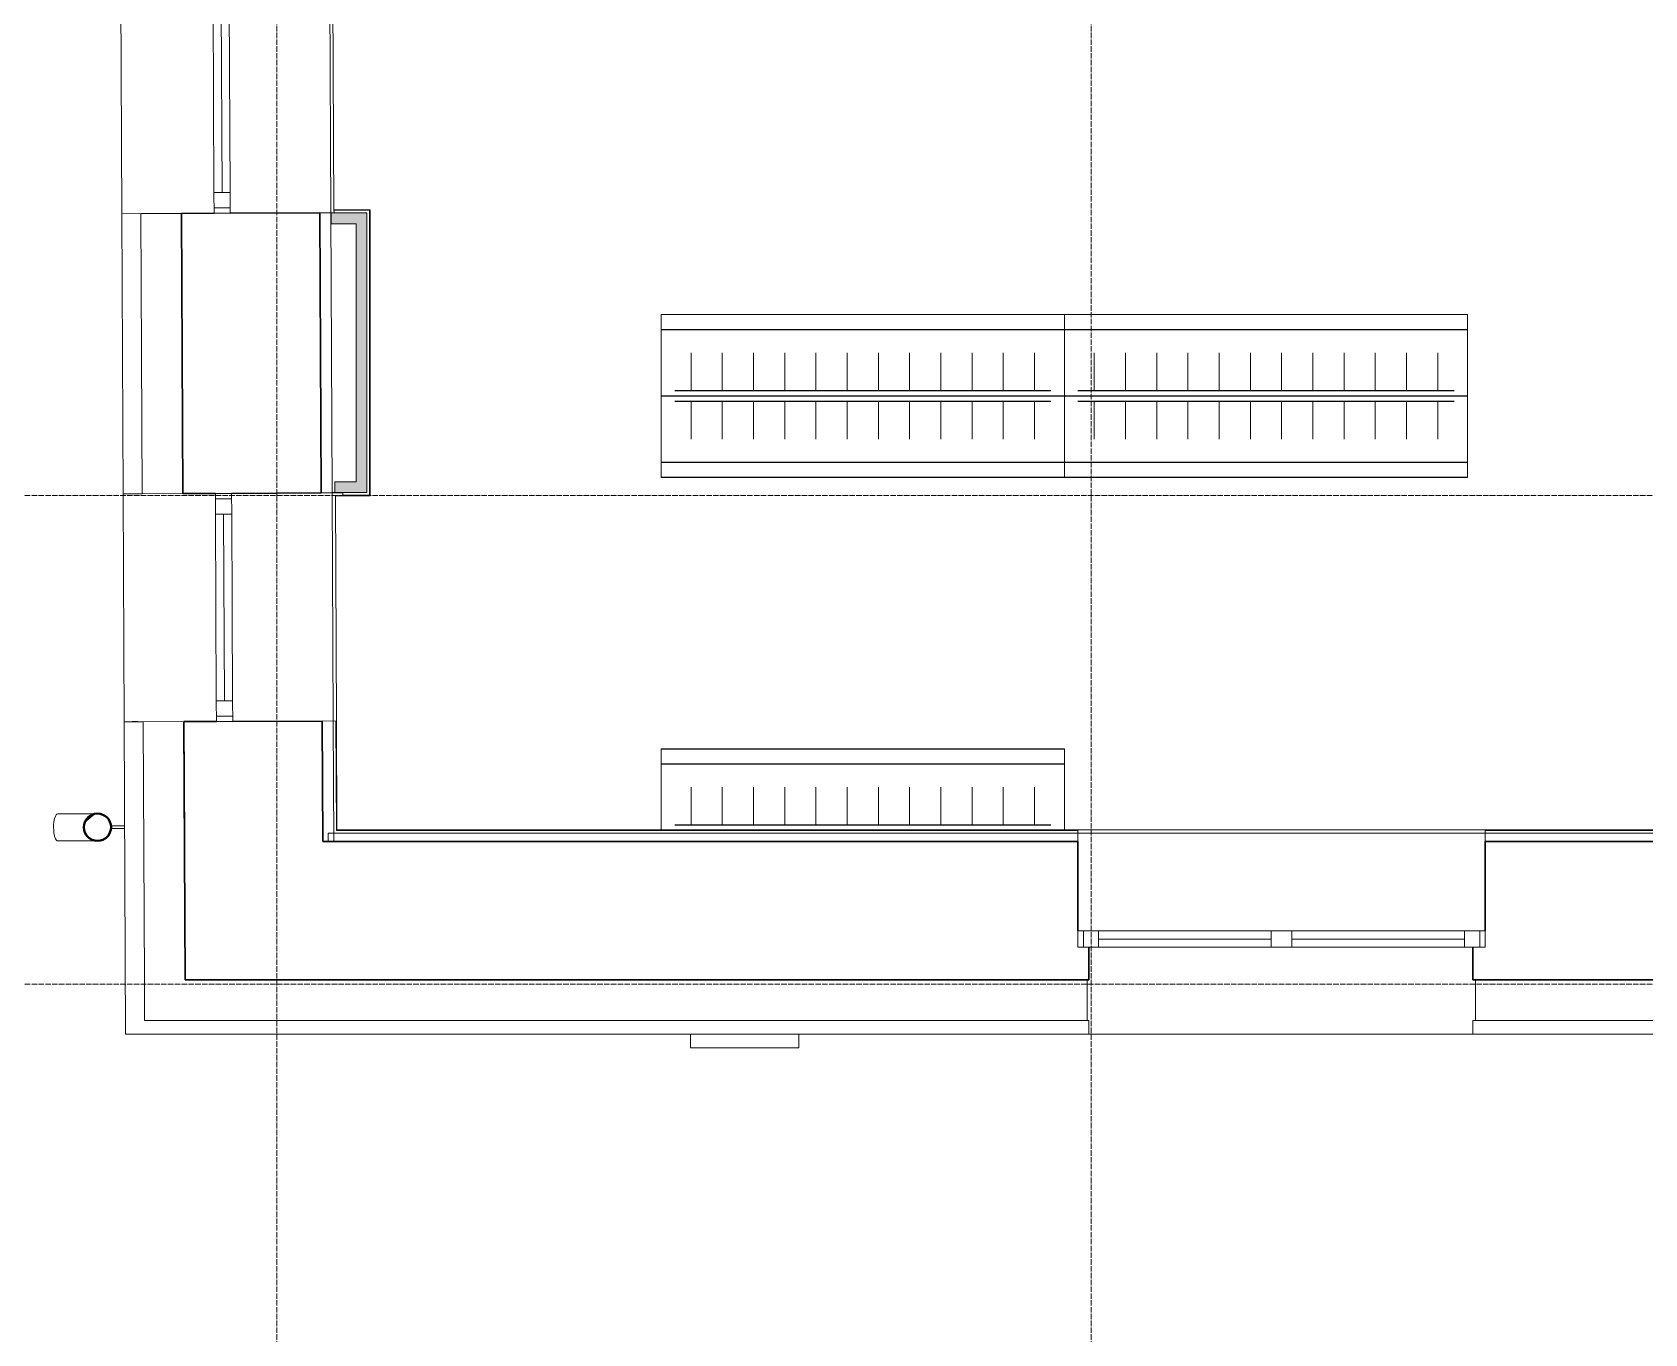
# Model space of a CAD drawing. Header units: millimetres. Extents: x -32 to 417638015, y -35 to 175284279.
# Drawn here: x 416263854 to 416269794, y 175230407 to 175235201 of the extents above; entities that cross this region are included whole.
import ezdxf

# ---------------------------------------------------------------- set-up
doc = ezdxf.new("R2010")
doc.units = ezdxf.units.MM
doc.linetypes.add('ADSK_Линия сетки', pattern=[25, 20, -2.5, 0, -2.5])
for name, color, linetype, lineweight in [('_ Окна', 7, 'Continuous', 9), ('_ЭМ_ТХобщее_слой', 7, 'Continuous', 30), ('Обобщенные модели', 7, 'Continuous', 18), ('Окна', 7, 'Continuous', 9), ('Оси', 253, 'Continuous', 9), ('Перекрытие', 7, 'Continuous', 18), ('Стены внутренние', 7, 'Continuous', 18), ('Стены наружные', 7, 'Continuous', 18), ('Стены несущие', 7, 'Continuous', 30), ('Стены отделка', 7, 'Continuous', 30), ('Стены штриховка', 7, 'Continuous', 9), ('ШТРИХОВКА', 252, 'Continuous', 15)]:
    doc.layers.add(name, color=color, linetype=linetype, lineweight=lineweight)
doc.layers.add('ЭОМ_Лотки рабочие', color=5, linetype='Continuous')

# ---------------------------------------------------------------- blocks, each defined once
blk = doc.blocks.new('ТХ 1 этаж.')
at = {"color": 252, "lineweight": 0, "true_color": 0x939598}
for p, q in [((10314.4305206469, 1095.620639295201), (8829.430520647133, 1095.620639295201)), ((8829.430520647133, 795.6206392952008), (8829.430520647133, 1095.620639295201)), ((10314.4305206469, 795.6206392952008), (10314.4305206469, 1095.620639295201)), ((10314.4305206469, 1095.620639295201), (10314.4305206469, 795.6206392952008)), ((11799.43052064667, 1095.620639295201), (10314.4305206469, 1095.620639295201)), ((10314.4305206469, 795.6206392952008), (10314.4305206469, 1095.620639295201)), ((11799.43052064667, 795.6206392952008), (11799.43052064667, 1095.620639295201)), ((11799.43052064667, 1095.620639295201), (11799.43052064667, 795.6206392952008)), ((8829.430520647133, 1039.620639295201), (10314.4305206469, 1039.620639295201)), ((10314.4305206469, 1039.620639295201), (11799.43052064667, 1039.620639295201)), ((8939.430520647147, 815.6206392952008), (8939.430520647147, 954.2430539306952)), ((9054.430520647133, 815.6206392952008), (9054.430520647133, 954.2430539306952)), ((9169.430520647133, 815.6206392952008), (9169.430520647133, 954.2430539306952)), ((9284.430520647147, 815.6206392952008), (9284.430520647147, 954.2430539306952)), ((9399.430520647147, 815.6206392952008), (9399.430520647147, 954.2430539306952)), ((9514.430520647133, 815.6206392952008), (9514.430520647133, 954.2430539306952)), ((9629.430520647147, 815.6206392952008), (9629.430520647147, 954.2430539306952)), ((9744.430520647133, 815.6206392952008), (9744.430520647133, 954.2430539306952)), ((9859.430520647133, 815.6206392952008), (9859.430520647133, 954.2430539306952)), ((9974.430520647147, 815.6206392952008), (9974.430520647147, 954.2430539306952)), ((10089.43052064713, 815.6206392952008), (10089.43052064713, 954.2430539306952)), ((10204.43052064713, 815.6206392952008), (10204.43052064713, 954.2430539306952)), ((10424.43052064691, 815.6206392952008), (10424.43052064691, 954.2430539306952)), ((10539.4305206469, 815.6206392952008), (10539.4305206469, 954.2430539306952)), ((10654.4305206469, 815.6206392952008), (10654.4305206469, 954.2430539306952)), ((10769.43052064691, 815.6206392952008), (10769.43052064691, 954.2430539306952)), ((10884.43052064691, 815.6206392952008), (10884.43052064691, 954.2430539306952)), ((10999.4305206469, 815.6206392952008), (10999.4305206469, 954.2430539306952)), ((11114.43052064691, 815.6206392952008), (11114.43052064691, 954.2430539306952)), ((11229.4305206469, 815.6206392952008), (11229.4305206469, 954.2430539306952)), ((11344.4305206469, 815.6206392952008), (11344.4305206469, 954.2430539306952)), ((11459.43052064691, 815.6206392952008), (11459.43052064691, 954.2430539306952)), ((11574.4305206469, 815.6206392952008), (11574.4305206469, 954.2430539306952)), ((11689.4305206469, 815.6206392952008), (11689.4305206469, 954.2430539306952)), ((10314.4305206469, 795.6206392952008), (8829.430520647133, 795.6206392952008)), ((10314.4305206469, 795.6206392952008), (8829.430520647133, 795.6206392952008)), ((8829.430520647133, 795.6206392952008), (10314.4305206469, 795.6206392952008)), ((8829.430520647133, 795.6206392952008), (10314.4305206469, 795.6206392952008)), ((8829.430520647133, 795.6206392952008), (8829.430520647133, 495.6206392952008)), ((8879.430520647147, 815.6206392952008), (10264.43052064713, 815.6206392952008)), ((8879.430520647147, 775.6206392952008), (10264.43052064713, 775.6206392952008)), ((8939.430520647147, 775.6206392952008), (8939.430520647147, 636.9982246597065)), ((9054.430520647133, 775.6206392952008), (9054.430520647133, 636.9982246597065)), ((9169.430520647133, 775.6206392952008), (9169.430520647133, 636.9982246597065)), ((9284.430520647147, 775.6206392952008), (9284.430520647147, 636.9982246597065)), ((9399.430520647147, 775.6206392952008), (9399.430520647147, 636.9982246597065)), ((9514.430520647133, 775.6206392952008), (9514.430520647133, 636.9982246597065)), ((9629.430520647147, 775.6206392952008), (9629.430520647147, 636.9982246597065)), ((9744.430520647133, 775.6206392952008), (9744.430520647133, 636.9982246597065)), ((9859.430520647133, 775.6206392952008), (9859.430520647133, 636.9982246597065)), ((9974.430520647147, 775.6206392952008), (9974.430520647147, 636.9982246597065)), ((10089.43052064713, 775.6206392952008), (10089.43052064713, 636.9982246597065)), ((10204.43052064713, 775.6206392952008), (10204.43052064713, 636.9982246597065)), ((10314.4305206469, 795.6206392952008), (10314.4305206469, 495.6206392952008)), ((10314.4305206469, 495.6206392952008), (10314.4305206469, 795.6206392952008)), ((11799.43052064667, 795.6206392952008), (10314.4305206469, 795.6206392952008)), ((11799.43052064667, 795.6206392952008), (10314.4305206469, 795.6206392952008)), ((10314.4305206469, 795.6206392952008), (11799.43052064667, 795.6206392952008)), ((10314.4305206469, 795.6206392952008), (11799.43052064667, 795.6206392952008)), ((10314.4305206469, 795.6206392952008), (10314.4305206469, 495.6206392952008)), ((10364.43052064691, 815.6206392952008), (11749.4305206469, 815.6206392952008)), ((10364.43052064691, 775.6206392952008), (11749.4305206469, 775.6206392952008)), ((10424.43052064691, 775.6206392952008), (10424.43052064691, 636.9982246597065)), ((10539.4305206469, 775.6206392952008), (10539.4305206469, 636.9982246597065)), ((10654.4305206469, 775.6206392952008), (10654.4305206469, 636.9982246597065)), ((10769.43052064691, 775.6206392952008), (10769.43052064691, 636.9982246597065)), ((10884.43052064691, 775.6206392952008), (10884.43052064691, 636.9982246597065)), ((10999.4305206469, 775.6206392952008), (10999.4305206469, 636.9982246597065)), ((11114.43052064691, 775.6206392952008), (11114.43052064691, 636.9982246597065)), ((11229.4305206469, 775.6206392952008), (11229.4305206469, 636.9982246597065)), ((11344.4305206469, 775.6206392952008), (11344.4305206469, 636.9982246597065)), ((11459.43052064691, 775.6206392952008), (11459.43052064691, 636.9982246597065)), ((11574.4305206469, 775.6206392952008), (11574.4305206469, 636.9982246597065)), ((11689.4305206469, 775.6206392952008), (11689.4305206469, 636.9982246597065)), ((11799.43052064667, 795.6206392952008), (11799.43052064667, 495.6206392952008)), ((11799.43052064667, 495.6206392952008), (11799.43052064667, 795.6206392952008)), ((8829.430520647133, 551.6206392952008), (10314.4305206469, 551.6206392952008)), ((10314.4305206469, 551.6206392952008), (11799.43052064667, 551.6206392952008)), ((10314.4305206469, 495.6206392952008), (8829.430520647133, 495.6206392952008)), ((11799.43052064667, 495.6206392952008), (10314.4305206469, 495.6206392952008)), ((10314.4305206469, -504.3793607047992), (8829.430520647133, -504.3793607047992)), ((8829.430520647133, -804.3793607047992), (8829.430520647118, -504.3793607047992)), ((10314.4305206469, -804.3793607047992), (10314.4305206469, -504.3793607047992)), ((10314.4305206469, -504.3793607047992), (10314.4305206469, -804.3793607047992)), ((8829.430520647133, -560.3793607047992), (10314.4305206469, -560.3793607047992)), ((8939.430520647147, -784.3793607047992), (8939.430520647147, -645.7569460693048)), ((9054.430520647133, -784.3793607047992), (9054.430520647133, -645.7569460693048)), ((9169.430520647133, -784.3793607047992), (9169.430520647133, -645.7569460693048)), ((9284.430520647147, -784.3793607047992), (9284.430520647147, -645.7569460693048)), ((9399.430520647147, -784.3793607047992), (9399.430520647147, -645.7569460693048)), ((9514.430520647133, -784.3793607047992), (9514.430520647133, -645.7569460693048)), ((9629.430520647147, -784.3793607047992), (9629.430520647147, -645.7569460693048)), ((9744.430520647133, -784.3793607047992), (9744.430520647133, -645.7569460693048)), ((9859.430520647133, -784.3793607047992), (9859.430520647133, -645.7569460693048)), ((9974.430520647147, -784.3793607047992), (9974.430520647147, -645.7569460693048)), ((10089.43052064713, -784.3793607047992), (10089.43052064713, -645.7569460693048)), ((10204.43052064713, -784.3793607047992), (10204.43052064713, -645.7569460693048)), ((10314.4305206469, -804.3793607047992), (8829.430520647133, -804.3793607047992)), ((10314.4305206469, -804.3793607047992), (8829.430520647133, -804.3793607047992)), ((8829.430520647133, -804.3793607047992), (10314.4305206469, -804.3793607047992)), ((8829.430520647133, -804.3793607047992), (10314.4305206469, -804.3793607047992)), ((8879.430520647147, -784.3793607047992), (10264.43052064713, -784.3793607047992))]:
    blk.add_line(p, q, dxfattribs=at)
blk = doc.blocks.new('1 этаж')
at = {"layer": 'Обобщенные модели', "lineweight": 9}
h = blk.add_hatch(dxfattribs=at)
h.set_pattern_fill('FP_14', color=8, scale=0.9999999999999999, angle=90.27247415019644, style=0, pattern_type=2)
h.set_pattern_definition([(45.00047415019643, (557.2009701459364, 188.9013740389989), (-106.0668949217743, 106.0651394269261), [])])
h.paths.add_polyline_path([(-114.5193516988312, 713.2735062018535), (-89.9420461207909, 714.5128665588477), (-72.2652072466251, 723.1293809636338), (-58.47414502591997, 740.5925497285434), (-53.62581227036691, 762.3100387633393), (-58.68048074289237, 783.9804330173438), (-72.63701136151676, 801.3116451382934), (-94.33509992309016, 810.863388219548), (-114.9829838465966, 810.7651950002706), (-134.9852865232691, 801.015141250957), (-149.2304341703899, 781.5179546567126), (-153.6246814996762, 761.8344834511468), (-147.7790944704096, 739.1819269644166), (-134.6134824084961, 722.8328770762015), (-114.7417911545603, 713.3793272142173)])
at = {"layer": 'Стены внутренние'}
for points in [[(848.7930730273365, 2984.705873343424), (888.7930730273656, 2984.705873343424), (888.7930730273656, 3024.705873343371), (757.0810545442218, 3024.294726603915), (757.0810545442218, 2984.705873343424), (760.5284208180383, 2984.705873343424)], [(888.7458478845947, 1994.732341610503), (888.7930730273656, 1995.106594547009), (888.7930730273656, 2984.705873343424), (848.7930730273365, 2984.705873343424), (848.7930730273365, 1994.732341610503)], [(770.0958752727893, 1994.732341610503), (848.7930730273365, 1995.106594547009), (848.7930730273365, 2034.732341610634), (770.0958752727893, 2034.732341610634), (770.0958752727893, 1995.106594547009)]]:
    blk.add_hatch(color=8, dxfattribs=at).paths.add_polyline_path(points)
at = {"layer": '_ Окна', "color": 8}
for p, q in [((355.2637910408055, 3099.581856786349), (351.9919704924495, 3787.574077084151)), ((385.5297627844676, 3043.725156611602), (325.5304412468682, 3043.439823424245)), ((390.6277157319099, 1971.737278473168), (330.6283941943105, 1971.451945285812)), ((364.1661864863389, 1227.603024813262), (360.8943659379828, 1915.595245111064)), ((394.4321582300009, 1171.746324638515), (334.4328366924016, 1171.460991451158)), ((3527.765926476751, 379.999999999923), (3527.765926476751, 319.9999999999227)), ((4987.76592647675, 379.9999999999228), (4987.76592647675, 319.9999999999226)), ((4219.765926476753, 349.999999999928), (3583.765926476753, 349.9999999999302)), ((4931.765926476753, 349.9999999999256), (4295.765926476753, 349.9999999999278))]:
    blk.add_line(p, q, dxfattribs=at)
at = {"layer": '_ Окна', "color": 8, "lineweight": 18}
for p, q in [((325.2641302720019, 3099.439190192671), (385.2634518096012, 3099.724523380028)), ((325.6255523093205, 3023.44004957838), (325.2641302720019, 3099.439190192671)), ((385.2634518096012, 3099.724523380028), (385.6248738469198, 3023.725382765737)), ((385.6248738469198, 3023.725382765737), (325.6255523093205, 3023.44004957838)), ((390.5326046694576, 1991.737052319035), (330.5332831318582, 1991.451719131678)), ((330.5332831318582, 1991.451719131678), (330.8947051691769, 1915.452578517386)), ((390.8940267067762, 1915.737911704743), (390.5326046694576, 1991.737052319035)), ((330.8947051691769, 1915.452578517386), (390.8940267067762, 1915.737911704743)), ((334.1665257175352, 1227.460358219584), (394.1658472551345, 1227.745691406941)), ((334.5279477548538, 1151.461217605293), (334.1665257175352, 1227.460358219584)), ((394.1658472551345, 1227.745691406941), (394.5272692924531, 1151.74655079265)), ((394.5272692924531, 1151.74655079265), (334.5279477548538, 1151.461217605293)), ((3583.765926476751, 379.999999999923), (3507.765926476751, 379.999999999923)), ((3507.765926476751, 379.999999999923), (3507.765926476751, 319.9999999999227)), ((3583.765926476751, 319.9999999999227), (3583.765926476751, 379.999999999923)), ((4219.765926476752, 319.9999999999226), (4219.765926476752, 379.9999999999229)), ((4219.765926476752, 379.9999999999229), (4295.765926476752, 379.9999999999229)), ((4295.765926476752, 379.9999999999229), (4295.765926476752, 319.9999999999226)), ((4931.76592647675, 319.9999999999226), (4931.76592647675, 379.9999999999228)), ((4931.76592647675, 379.9999999999228), (5007.76592647675, 379.9999999999228)), ((5007.76592647675, 379.9999999999228), (5007.76592647675, 319.9999999999226)), ((3507.765926476751, 319.9999999999227), (3583.765926476751, 319.9999999999227)), ((4295.765926476752, 319.9999999999226), (4219.765926476752, 319.9999999999226)), ((5007.76592647675, 319.9999999999226), (4931.76592647675, 319.9999999999226))]:
    blk.add_line(p, q, dxfattribs=at)
at = {"layer": 'Обобщенные модели', "color": 8}
for p, q in [((-207.5093033697984, 811.5787947635077), (-250.0129597165541, 811.3766640822107)), ((-3.650155421122648, 767.547759881084), (-52.79081711859243, 767.3140662113615)), ((-52.74326158737273, 757.3141792884305), (-3.60259988989646, 757.5478729581531)), ((-249.537404404292, 711.3777948528844), (-207.0337480575363, 711.5799255341815))]:
    blk.add_line(p, q, dxfattribs=at)
at = {"layer": 'Обобщенные модели', "color": 8, "flags": 128}
for points in [[(-207.5093033697984, 811.5787947635077), (-201.8416270251865, 811.6057480042343), (-196.2571711058051, 811.6323054813154), (-190.7648695498399, 811.6584247084875), (-185.3735088681474, 811.6840639005329), (-180.0917140877329, 811.7091820402138), (-174.9279349535112, 811.7337389438911), (-169.8904324105547, 811.7576953257226), (-164.9872653883221, 811.7810128606336), (-160.2262779080921, 811.8036542455428), (-155.6150865342179, 811.8255832590468), (-151.161068189222, 811.8467648194104), (-146.8713483523203, 811.867165040647), (-142.752789660158, 811.8867512867804), (-138.8119809280628, 811.905492223969), (-135.0552266093492, 811.9233578707197), (-131.488536709528, 811.940319645809), (-128.1176171715833, 811.9563504140064), (-124.9478607476816, 811.9714245295283), (-121.9843383719327, 811.9855178769797), (-119.2317910479458, 811.9986079100197), (-116.8797469147382, 812.0097933073145)], [(-116.4041916025217, 712.010924077988), (-117.6745581897197, 712.0048827138747), (-120.3380391376179, 711.9922162455158), (-123.2143680778115, 711.978537555768), (-126.2989434975798, 711.9638685276254), (-129.586830734255, 711.9482326283954), (-133.0727698696397, 711.9316548722072), (-136.7511841447417, 711.9141617799082), (-140.6161888814159, 711.8957813367231), (-144.6616008965636, 711.8765429474402), (-148.8809483939405, 711.856477389378), (-153.267481317631, 711.8356167631495), (-157.8141821506997, 711.8139944413062), (-162.5137771417257, 711.7916450149423), (-167.3587479412466, 711.7686042383979), (-172.3413436295268, 711.7449089719746), (-177.45359311636, 711.720597123044), (-182.687317893121, 711.695707585404), (-188.034145116637, 711.6702801769794), (-193.4855210039487, 711.6443555762081), (-199.0327245165299, 711.6179752569212), (-204.6668813120989, 711.5911814220019), (-207.0337480575363, 711.5799255341815)]]:
    blk.add_lwpolyline(points, dxfattribs=at)
at = {"layer": 'Обобщенные модели', "color": 8}
for radius, start, end in [(52.00000000000002, 0.2724741501989101, 180.2724741501989), (52.00000000000003, 180.2724741501989, 0.2724741501989101)]:
    blk.add_arc((-103.6252468848398, 762.0722611073512), radius, start, end, dxfattribs=at)
at = {"layer": 'Обобщенные модели', "color": 8, "lineweight": 40}
for radius, start, end in [(49.99999999999997, 0.2724741501989101, 180.2724741501989), (49.99999999999995, 180.2724741501989, 0.2724741501923964)]:
    blk.add_arc((-103.6252468848758, 762.0722611073443), radius, start, end, dxfattribs=at)
at = {"layer": 'Обобщенные модели', "color": 8}
for major_axis, ratio, start_param, end_param in [((0.2377776561309632, -49.99943461466582), 0.3090169943749482, 3.141592653589792, 4.712388980384689), ((0.2377776561308856, -49.99943461466585), 0.3090169943749481, 4.712388980384695, 6.283185307179597)]:
    blk.add_ellipse((-249.7751820604248, 761.3772294675426), major_axis=major_axis, ratio=ratio, start_param=start_param, end_param=end_param, dxfattribs=at)
at = {"layer": 'Окна', "color": 8}
for p, q in [((325.2641302720061, 3099.439190192671), (321.9923097236501, 3787.431410490473)), ((381.9916312613121, 3787.71674367783), (385.2634518096681, 3099.724523380028)), ((325.2641302720019, 3099.439190192671), (325.6255523093205, 3023.44004957838)), ((385.6248738469198, 3023.725382765737), (385.2634518096012, 3099.724523380028)), ((325.6255523093205, 3023.44004957838), (385.6248738469198, 3023.725382765737)), ((390.5326046694576, 1991.737052319035), (330.5332831318582, 1991.451719131678)), ((330.5332831318582, 1991.451719131678), (330.8947051691769, 1915.452578517386)), ((390.8940267067762, 1915.737911704743), (390.5326046694576, 1991.737052319035)), ((334.1665257175395, 1227.460358219584), (330.8947051691835, 1915.452578517386)), ((390.8940267068455, 1915.737911704743), (394.1658472552015, 1227.745691406941)), ((334.1665257175352, 1227.460358219584), (334.5279477548538, 1151.461217605293)), ((394.5272692924531, 1151.74655079265), (394.1658472551345, 1227.745691406941)), ((334.5279477548538, 1151.461217605293), (394.5272692924531, 1151.74655079265)), ((3583.765926476751, 379.999999999923), (3507.765926476751, 379.999999999923)), ((3507.765926476751, 379.999999999923), (3507.765926476751, 319.9999999999227)), ((3583.765926476753, 379.9999999999933), (4219.765926476753, 379.9999999999912)), ((4295.765926476752, 379.9999999999229), (4219.765926476752, 379.9999999999229)), ((4295.765926476753, 379.9999999999909), (4931.765926476753, 379.9999999999888)), ((5007.76592647675, 379.9999999999228), (4931.76592647675, 379.9999999999228)), ((5007.76592647675, 319.9999999999226), (5007.76592647675, 379.9999999999228)), ((3507.765926476751, 319.9999999999227), (3583.765926476751, 319.9999999999227)), ((4219.765926476753, 319.9999999999281), (3583.765926476753, 319.9999999999303)), ((4219.765926476752, 319.9999999999226), (4295.765926476752, 319.9999999999226)), ((4931.765926476752, 319.9999999999258), (4295.765926476753, 319.9999999999279)), ((4931.76592647675, 319.9999999999226), (5007.76592647675, 319.9999999999226))]:
    blk.add_line(p, q, dxfattribs=at)
at = {"layer": 'Оси', "color": 8, "linetype": 'ADSK_Линия сетки'}
for p, q in [((556.7659264766962, -4162.595295516289), (556.7659264767744, 44411.90026894405)), ((3556.765926476695, -4162.595295516295), (3556.765926476774, 44411.90026894404)), ((-9557.527964694436, 1983.901810291967), (56672.20057343817, 1983.901810291753)), ((-9557.527964694442, 183.9018102919645), (56562.05345144979, 183.9018102917507))]:
    blk.add_line(p, q, dxfattribs=at)
at = {"layer": 'Перекрытие', "color": 8}
blk.add_line((755.6254455486196, 3024.484948728812), (757.0810545441927, 3024.491871032991), dxfattribs=at)
at = {"layer": 'Стены внутренние', "color": 8}
for p, q in [((751.626025372505, 3865.475438947487), (755.6206899954705, 3025.484937421103)), ((760.5284208180092, 1993.496606974399), (764.5230854410038, 1153.506105448016)), ((3507.765926476743, 739.9999999999582), (5007.765926476743, 739.9999999999527))]:
    blk.add_line(p, q, dxfattribs=at)
at = {"layer": 'Стены наружные', "color": 8}
for p, q in [((-14.37060307030333, 3021.823161516693), (-18.36526769329794, 3861.813663043076)), ((763.6258896799991, 3865.532505584961), (767.5674633292365, 3036.705873343406)), ((767.6205543029937, 3025.542004058576), (765.6205769184453, 3025.53249295233)), ((-5.468207624770002, 1149.844329543605), (-9.462872247764608, 1989.834831069986)), ((800.5800637460197, 1982.732341610505), (772.5797471266415, 1982.732341610505)), ((772.5797471266415, 1982.732341610506), (776.522949748527, 1153.563172085487)), ((24.52647143704235, 1151.08209589203), (44.52624528290471, 1151.177206954482)), ((3507.765926476743, 751.9999999999582), (5007.765926476743, 751.9999999999527)), ((4962.765926476743, -3.637978807091713e-11), (3547.765926476743, -2.546585164964199e-11))]:
    blk.add_line(p, q, dxfattribs=at)
at = {"layer": 'Стены несущие', "color": 8}
for p, q in [((325.6255523093278, 3023.440049578348), (205.6269092341827, 3022.869383203652)), ((205.6269092341827, 3022.869383203652), (210.5346400566923, 1990.881052756955)), ((210.5346400570415, 1990.881052756955), (205.6269092344737, 3022.869383203652)), ((715.6211423037457, 3025.294715296212), (385.624873846944, 3023.725382765711)), ((715.6211423037457, 3025.294715296212), (720.5288731262553, 1993.306384849513)), ((210.5346400566923, 1990.881052756955), (330.5332831318665, 1991.451719131674)), ((390.5326046694536, 1991.737052319033), (720.5288731262553, 1993.306384849513)), ((334.5279477548611, 1151.461217605296), (214.529304679716, 1150.890551230576)), ((214.529304679716, 1150.890551230576), (219.0513663440361, 199.9999999999545)), ((216.6260068264673, 709.9999999999418), (214.5293046799779, 1150.890551230576)), ((724.5235377492791, 1153.315883323134), (394.5272692924773, 1151.746550792655)), ((726.6317738218349, 709.9999999999418), (724.5235377492791, 1153.315883323134)), ((726.6317738218349, 709.9999999999418), (3507.765926476743, 709.9999999999418)), ((3507.765926476743, 379.9999999999272), (3507.765926476743, 709.9999999999418)), ((5007.765926476743, 709.9999999999418), (5007.765926476743, 379.9999999999272)), ((7695.334963374742, 709.9999999999418), (5007.765926476743, 709.9999999999418)), ((3547.765926476714, 199.9999999999545), (3547.765926476714, 319.9999999999272)), ((4962.765926476743, 319.9999999999272), (4962.765926476743, 199.9999999999545)), ((3547.765926476714, 199.9999999999545), (219.0513663440361, 199.9999999999545)), ((8205.3349633748, 199.9999999999545), (4962.765926476743, 199.9999999999545))]:
    blk.add_line(p, q, dxfattribs=at)
at = {"layer": 'Стены отделка', "color": 8, "lineweight": 9}
for p, q in [((898.7930730273656, 3036.705873343404), (767.5674633292074, 3036.705873343404)), ((767.5674633292074, 3036.705873343404), (767.6205543029355, 3025.542004058578)), ((900.7930730273947, 1984.732341610541), (900.7930730273947, 3034.70587334337)), ((55.62860539020039, 3022.156050235249), (-14.37060307033244, 3021.823161516711)), ((-14.37060307033244, 3021.823161516711), (-9.462872247735504, 1989.834831070013)), ((205.6269092341827, 3022.869383203652), (55.62860539049143, 3022.156050235249)), ((765.6205769184453, 3025.53249295233), (715.6211423037457, 3025.294715296212)), ((755.6206899955287, 3025.484937421108), (760.5225441498915, 1994.732341610503)), ((755.6243949180061, 3024.705873343406), (888.7930730273947, 3024.705873343406)), ((757.0810545442218, 3024.705873343406), (757.0810545442218, 2984.705873343415)), ((757.0810545442218, 2984.705873343415), (848.7930730273365, 2984.705873343415)), ((848.7930730273365, 2984.705873343415), (848.7930730273365, 2034.732341610634)), ((888.7930730273947, 1994.732341610503), (888.7930730273947, 3024.705873343406)), ((848.7930730273365, 2034.732341610565), (770.0958752727893, 2034.732341610565)), ((770.0958752727893, 2034.732341610565), (770.0958752727893, 1994.732341610503)), ((-9.462872247735504, 1989.834831070013), (60.53633621271001, 1990.167719788551)), ((60.53633621300105, 1990.167719788551), (210.5346400566923, 1990.881052756955)), ((720.5288731262553, 1993.306384849513), (800.5279685097921, 1993.68682909931)), ((888.7930730273947, 1994.732341610503), (760.5225441498915, 1994.732341610503)), ((760.5225441498915, 1994.732341610503), (760.5284208180383, 1993.496606974411)), ((800.5279685097921, 1993.68682909931), (800.5800637459906, 1982.732341610506)), ((800.5800637459906, 1982.732341610506), (898.7930730273656, 1982.732341610506)), ((64.53100083573372, 1150.177218262172), (-5.468207624740899, 1149.844329543635)), ((-5.468207624740899, 1149.844329543635), (0, 0)), ((214.529304679716, 1150.890551230576), (64.53100083599566, 1150.177218262172)), ((776.522949748527, 1153.563172085502), (724.5235377492791, 1153.315883323134)), ((764.5230854410329, 1153.506105448032), (766.6328302808397, 709.872961409581)), ((778.4326263395487, 751.9999999999673), (776.522949748527, 1153.563172085502)), ((746.6319999785337, 739.9999999999709), (746.6319999785337, 709.9999999999418)), ((746.6319999785337, 739.9999999999709), (3507.765926476743, 739.9999999999709)), ((3507.765926476743, 751.9999999999673), (778.4326263395487, 751.9999999999673)), ((3507.765926476743, 709.9999999999418), (3507.765926476743, 751.9999999999673)), ((5007.765926476743, 751.9999999999673), (5007.765926476743, 709.9999999999418)), ((5696.604471725295, 751.9999999999673), (5007.765926476743, 751.9999999999673)), ((5007.765926476743, 739.9999999999709), (7695.334963374742, 739.9999999999709)), ((219.051366344298, 199.9999999999545), (216.6260068264673, 709.9999999999418)), ((726.6317738218931, 709.9999999999418), (726.6332825890859, 709.6827392846826)), ((726.6332825890859, 709.6827392846826), (766.6328302808397, 709.872961409581)), ((69.76301120352582, 50.00000000002365), (69.04967016889714, 199.9999999999545)), ((69.04967016915907, 199.9999999999545), (69.76301120378776, 49.99999999995453)), ((3541.765926476772, 49.99999999995453), (3541.765926476772, 199.9999999999545)), ((4971.765926476743, 199.9999999999545), (4971.765926476743, 49.99999999995453)), ((0, 0), (3547.765926476714, 0)), ((2080.245829978812, 0), (2080.245829978812, -50.00000000002365)), ((2480.24582997887, -50.00000000002365), (2480.24582997887, 0)), ((3547.765926476714, 49.99999999995453), (3541.765926476772, 49.99999999995453)), ((3547.765926476714, 0), (3547.765926476714, 49.99999999995453)), ((4971.765926476743, 49.99999999995453), (4962.765926476743, 49.99999999995453)), ((4962.765926476743, 49.99999999995453), (4962.765926476743, -6.912159733474255e-11)), ((2080.245829978812, -50.00000000002365), (2480.24582997887, -50.00000000002365)), ((4962.765926476743, -6.912159733474255e-11), (8405.334963374742, -6.912159733474255e-11))]:
    blk.add_line(p, q, dxfattribs=at)
at = {"layer": 'Стены штриховка', "color": 8}
for p, q in [((767.5769745429861, 3034.70587334337), (900.7930730273947, 3034.70587334337)), ((898.7930730273656, 1982.732341610506), (898.7930730273656, 3036.705873343404)), ((900.7930730273947, 3036.705873343404), (898.7930730273656, 3036.705873343404)), ((900.7930730273947, 3034.70587334337), (900.7930730273947, 3036.705873343404)), ((60.53633621271001, 1990.167719788551), (55.62860539020039, 3022.156050235249)), ((55.62860539049143, 3022.156050235249), (60.53633621300105, 1990.167719788551)), ((800.5705525322119, 1984.732341610541), (900.7930730273947, 1984.732341610541)), ((898.7930730273656, 1982.732341610506), (900.7930730273947, 1982.732341610506)), ((900.7930730273947, 1982.732341610506), (900.7930730273947, 1984.732341610541)), ((69.04967016889714, 199.9999999999545), (64.53100083573372, 1150.177218262172)), ((64.53100083599566, 1150.177218262172), (69.04967016915907, 199.9999999999545)), ((776.4421149377013, 750.0000000000018), (774.5229723639495, 1153.553660979222)), ((3507.765926476743, 749.9999999999327), (776.4421149377013, 749.9999999999327)), ((5698.604471725383, 749.9999999999327), (5007.765926476743, 749.9999999999327)), ((3541.765926476772, 49.99999999995453), (69.76301120352582, 50.00000000002365)), ((4971.765926476743, 49.99999999995453), (8205.3349633748, 49.99999999995453))]:
    blk.add_line(p, q, dxfattribs=at)
at = {"layer": 'ЭОМ_Лотки рабочие'}
blk.add_blockref('ТХ 1 этаж.', (-6856.491728035588, 1554.379405807718), dxfattribs=at)
blk = doc.blocks.new('_ЭМ_ТХ2_1этаж')
at = {"color": 252, "lineweight": 0, "true_color": 0x939598}
for p, q in [((121462.3214001701, -68097.89062966598), (119977.3214001704, -68097.89062966598)), ((119977.3214001704, -68397.89062966598), (119977.3214001704, -68097.89062966598)), ((121462.3214001701, -68397.89062966598), (121462.3214001701, -68097.89062966598)), ((121462.3214001701, -68097.89062966598), (121462.3214001701, -68397.89062966598)), ((122947.3214001699, -68097.89062966597), (121462.3214001701, -68097.89062966597)), ((121462.3214001701, -68397.89062966597), (121462.3214001701, -68097.89062966597)), ((122947.3214001699, -68397.89062966597), (122947.3214001699, -68097.89062966597)), ((122947.3214001699, -68097.89062966597), (122947.3214001699, -68397.89062966597)), ((119977.3214001704, -68153.89062966598), (121462.3214001701, -68153.89062966598)), ((121462.3214001701, -68153.89062966597), (122947.3214001699, -68153.89062966597)), ((120087.3214001704, -68377.89062966598), (120087.3214001704, -68239.26821503049)), ((120202.3214001704, -68377.89062966598), (120202.3214001704, -68239.26821503049)), ((120317.3214001704, -68377.89062966598), (120317.3214001704, -68239.26821503049)), ((120432.3214001704, -68377.89062966598), (120432.3214001704, -68239.26821503049)), ((120547.3214001704, -68377.89062966598), (120547.3214001704, -68239.26821503049)), ((120662.3214001704, -68377.89062966598), (120662.3214001704, -68239.26821503049)), ((120777.3214001704, -68377.89062966598), (120777.3214001704, -68239.26821503049)), ((120892.3214001704, -68377.89062966598), (120892.3214001704, -68239.26821503049)), ((121007.3214001704, -68377.89062966598), (121007.3214001704, -68239.26821503049)), ((121122.3214001704, -68377.89062966598), (121122.3214001704, -68239.26821503049)), ((121237.3214001704, -68377.89062966598), (121237.3214001704, -68239.26821503049)), ((121352.3214001704, -68377.89062966598), (121352.3214001704, -68239.26821503049)), ((121572.3214001702, -68377.89062966597), (121572.3214001702, -68239.26821503048)), ((121687.3214001701, -68377.89062966597), (121687.3214001701, -68239.26821503048)), ((121802.3214001701, -68377.89062966597), (121802.3214001701, -68239.26821503048)), ((121917.3214001702, -68377.89062966597), (121917.3214001702, -68239.26821503048)), ((122032.3214001702, -68377.89062966597), (122032.3214001702, -68239.26821503048)), ((122147.3214001701, -68377.89062966597), (122147.3214001701, -68239.26821503048)), ((122262.3214001702, -68377.89062966597), (122262.3214001702, -68239.26821503048)), ((122377.3214001701, -68377.89062966597), (122377.3214001701, -68239.26821503048)), ((122492.3214001701, -68377.89062966597), (122492.3214001701, -68239.26821503048)), ((122607.3214001702, -68377.89062966597), (122607.3214001702, -68239.26821503048)), ((122722.3214001701, -68377.89062966597), (122722.3214001701, -68239.26821503048)), ((122837.3214001701, -68377.89062966597), (122837.3214001701, -68239.26821503048)), ((121462.3214001701, -68397.89062966598), (119977.3214001704, -68397.89062966598)), ((121462.3214001701, -68397.89062966598), (119977.3214001704, -68397.89062966598)), ((119977.3214001704, -68397.89062966598), (121462.3214001701, -68397.89062966598)), ((119977.3214001704, -68397.89062966598), (121462.3214001701, -68397.89062966598)), ((119977.3214001704, -68397.89062966598), (119977.3214001704, -68697.89062966598)), ((120027.3214001704, -68377.89062966598), (121412.3214001704, -68377.89062966598)), ((120027.3214001704, -68417.89062966598), (121412.3214001704, -68417.89062966598)), ((120087.3214001704, -68417.89062966598), (120087.3214001704, -68556.51304430148)), ((120202.3214001704, -68417.89062966598), (120202.3214001704, -68556.51304430148)), ((120317.3214001704, -68417.89062966598), (120317.3214001704, -68556.51304430148)), ((120432.3214001704, -68417.89062966598), (120432.3214001704, -68556.51304430148)), ((120547.3214001704, -68417.89062966598), (120547.3214001704, -68556.51304430148)), ((120662.3214001704, -68417.89062966598), (120662.3214001704, -68556.51304430148)), ((120777.3214001704, -68417.89062966598), (120777.3214001704, -68556.51304430148)), ((120892.3214001704, -68417.89062966598), (120892.3214001704, -68556.51304430148)), ((121007.3214001704, -68417.89062966598), (121007.3214001704, -68556.51304430148)), ((121122.3214001704, -68417.89062966598), (121122.3214001704, -68556.51304430148)), ((121237.3214001704, -68417.89062966598), (121237.3214001704, -68556.51304430148)), ((121352.3214001704, -68417.89062966598), (121352.3214001704, -68556.51304430148)), ((121462.3214001701, -68397.89062966598), (121462.3214001701, -68697.89062966598)), ((121462.3214001701, -68697.89062966598), (121462.3214001701, -68397.89062966598)), ((122947.3214001699, -68397.89062966597), (121462.3214001701, -68397.89062966597)), ((122947.3214001699, -68397.89062966597), (121462.3214001701, -68397.89062966597)), ((121462.3214001701, -68397.89062966597), (122947.3214001699, -68397.89062966597)), ((121462.3214001701, -68397.89062966597), (122947.3214001699, -68397.89062966597)), ((121462.3214001701, -68397.89062966597), (121462.3214001701, -68697.89062966597)), ((121512.3214001702, -68377.89062966597), (122897.3214001701, -68377.89062966597)), ((121512.3214001702, -68417.89062966597), (122897.3214001701, -68417.89062966597)), ((121572.3214001702, -68417.89062966597), (121572.3214001702, -68556.51304430146)), ((121687.3214001701, -68417.89062966597), (121687.3214001701, -68556.51304430146)), ((121802.3214001701, -68417.89062966597), (121802.3214001701, -68556.51304430146)), ((121917.3214001702, -68417.89062966597), (121917.3214001702, -68556.51304430146)), ((122032.3214001702, -68417.89062966597), (122032.3214001702, -68556.51304430146)), ((122147.3214001701, -68417.89062966597), (122147.3214001701, -68556.51304430146)), ((122262.3214001702, -68417.89062966597), (122262.3214001702, -68556.51304430146)), ((122377.3214001701, -68417.89062966597), (122377.3214001701, -68556.51304430146)), ((122492.3214001701, -68417.89062966597), (122492.3214001701, -68556.51304430146)), ((122607.3214001702, -68417.89062966597), (122607.3214001702, -68556.51304430146)), ((122722.3214001701, -68417.89062966597), (122722.3214001701, -68556.51304430146)), ((122837.3214001701, -68417.89062966597), (122837.3214001701, -68556.51304430146)), ((122947.3214001699, -68397.89062966597), (122947.3214001699, -68697.89062966597)), ((122947.3214001699, -68697.89062966597), (122947.3214001699, -68397.89062966597)), ((119977.3214001704, -68641.89062966598), (121462.3214001701, -68641.89062966598)), ((121462.3214001701, -68641.89062966597), (122947.3214001699, -68641.89062966597)), ((121462.3214001701, -68697.89062966598), (119977.3214001704, -68697.89062966598)), ((122947.3214001699, -68697.89062966597), (121462.3214001701, -68697.89062966597)), ((121462.3214001701, -69697.89062966598), (119977.3214001704, -69697.89062966598)), ((119977.3214001704, -69997.89062966598), (119977.3214001704, -69697.89062966598)), ((121462.3214001701, -69997.89062966598), (121462.3214001701, -69697.89062966598)), ((121462.3214001701, -69697.89062966598), (121462.3214001701, -69997.89062966598)), ((119977.3214001704, -69753.89062966598), (121462.3214001701, -69753.89062966598)), ((120087.3214001704, -69977.89062966598), (120087.3214001704, -69839.26821503049)), ((120202.3214001704, -69977.89062966598), (120202.3214001704, -69839.26821503049)), ((120317.3214001704, -69977.89062966598), (120317.3214001704, -69839.26821503049)), ((120432.3214001704, -69977.89062966598), (120432.3214001704, -69839.26821503049)), ((120547.3214001704, -69977.89062966598), (120547.3214001704, -69839.26821503049)), ((120662.3214001704, -69977.89062966598), (120662.3214001704, -69839.26821503049)), ((120777.3214001704, -69977.89062966598), (120777.3214001704, -69839.26821503049)), ((120892.3214001704, -69977.89062966598), (120892.3214001704, -69839.26821503049)), ((121007.3214001704, -69977.89062966598), (121007.3214001704, -69839.26821503049)), ((121122.3214001704, -69977.89062966598), (121122.3214001704, -69839.26821503049)), ((121237.3214001704, -69977.89062966598), (121237.3214001704, -69839.26821503049)), ((121352.3214001704, -69977.89062966598), (121352.3214001704, -69839.26821503049)), ((121462.3214001701, -69997.89062966598), (119977.3214001704, -69997.89062966598)), ((121462.3214001701, -69997.89062966598), (119977.3214001704, -69997.89062966598)), ((119977.3214001704, -69997.89062966598), (121462.3214001701, -69997.89062966598)), ((119977.3214001704, -69997.89062966598), (121462.3214001701, -69997.89062966598)), ((120027.3214001704, -69977.89062966598), (121412.3214001704, -69977.89062966598))]:
    blk.add_line(p, q, dxfattribs=at)

msp = doc.modelspace()

# ---------------------------------------------------------------- block references
at = {"layer": '_ЭМ_ТХобщее_слой', "lineweight": 50}
msp.add_blockref('_ЭМ_ТХ2_1этаж', (416146193.7251987, 175302259.5538031), dxfattribs=at)
at = {"layer": 'ШТРИХОВКА'}
msp.add_blockref('1 этаж', (416264198.1010904, 175231510.6631508), dxfattribs=at)

doc.saveas('drawing.dxf')
